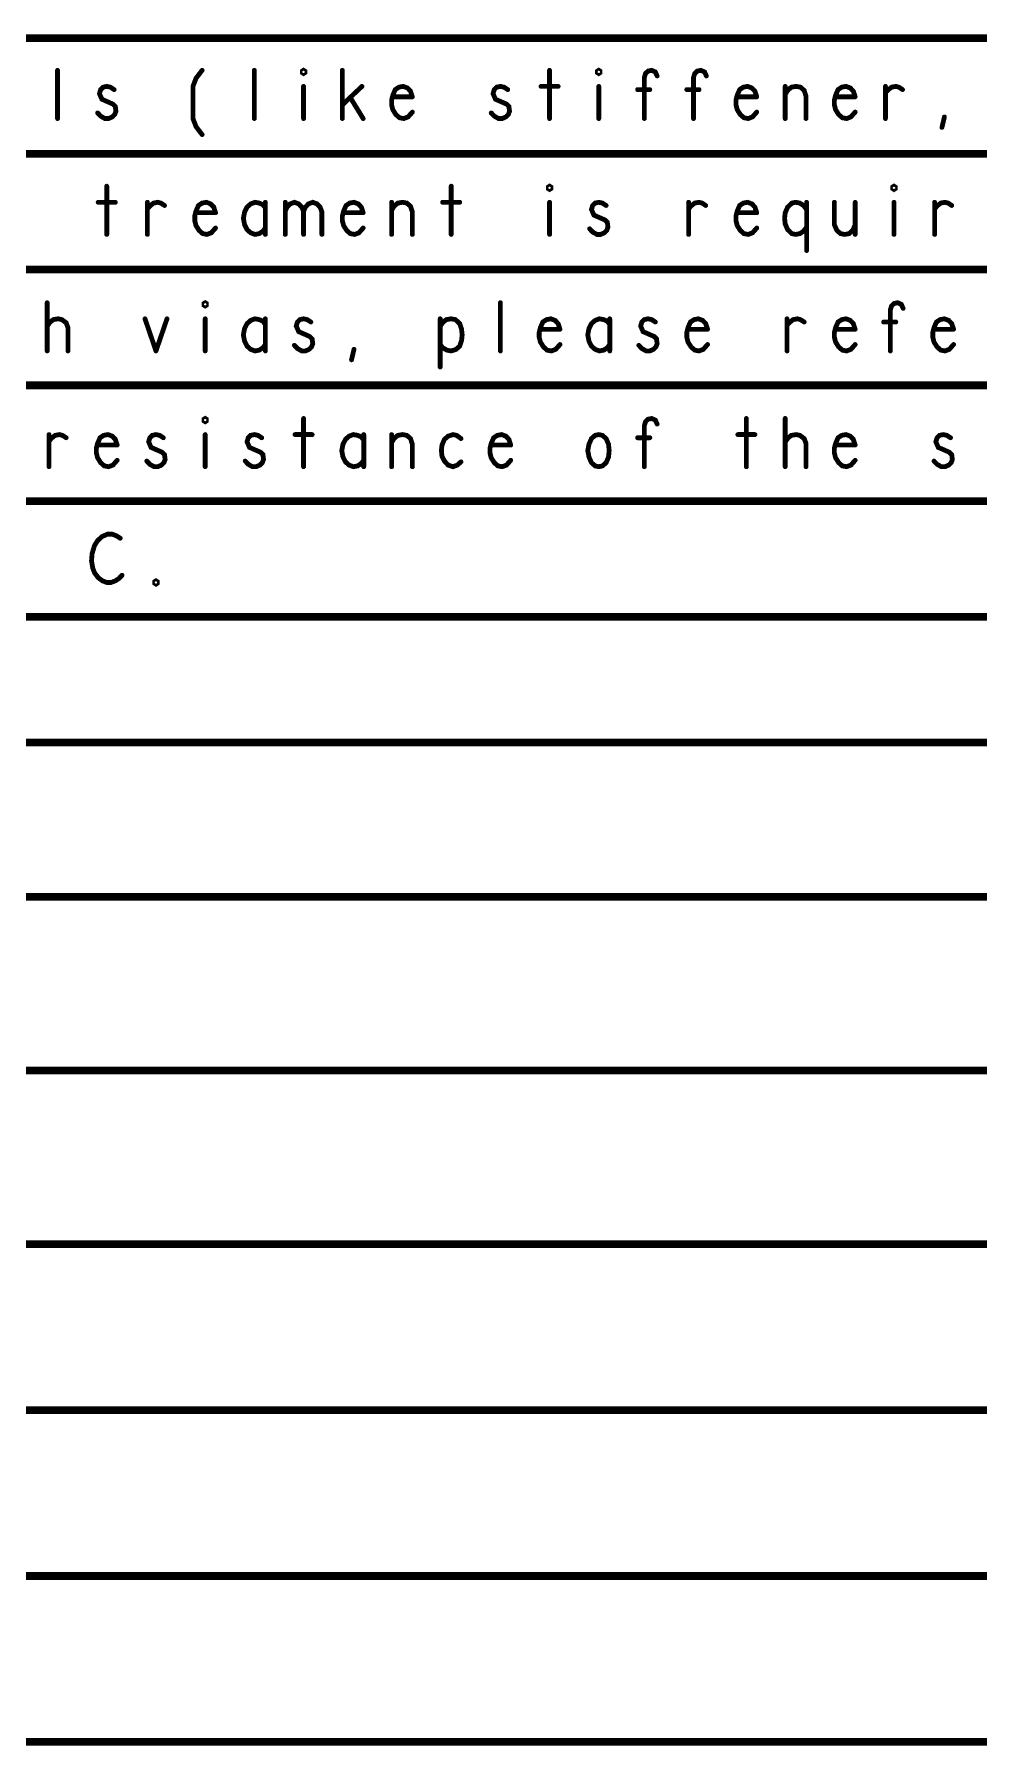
# Model space of a CAD drawing. Header units: millimetres. Extents: x 3362 to 3827, y -139 to 191.
# Drawn here: x 3417.39 to 3442.26, y -37.98 to 7.08 of the extents above; entities that cross this region are included whole.
import ezdxf

# ---------------------------------------------------------------- set-up
doc = ezdxf.new("R2010")
doc.units = ezdxf.units.MM
doc.header["$LTSCALE"] = 23.1
doc.layers.get('0').update_dxf_attribs({"linetype": 'CONTINUOUS'})

# ---------------------------------------------------------------- blocks, each defined once
blk = doc.blocks.new('PAD_R1')
at = {"const_width": 0.5}
blk.add_lwpolyline([(0.25, 0, 1), (-0.25, 0, 1)], format="xyb", close=True, dxfattribs=at)

msp = doc.modelspace()

# ---------------------------------------------------------------- linework, layer by layer
for points, const_width in [([(3393.124, 6.98), (3519.633, 6.98)], 0.203), ([(3418.007, 4.861), (3418.007, 6.131)], 0.127), ([(3421.813, 4.438), (3421.652, 4.65), (3421.572, 4.861), (3421.572, 5.708), (3421.652, 5.92), (3421.813, 6.131)], 0.127), ([(3423.189, 4.861), (3423.189, 6.131)], 0.127), ([(3425.506, 4.861), (3425.506, 6.131)], 0.127), ([(3430.961, 6.131), (3430.961, 4.861)], 0.127), ([(3433.456, 4.861), (3433.456, 5.941), (3433.488, 6.047), (3433.552, 6.11), (3433.649, 6.131), (3433.745, 6.089), (3433.793, 5.983)], 0.127), ([(3434.751, 4.861), (3434.751, 5.941), (3434.783, 6.047), (3434.848, 6.11), (3434.944, 6.131), (3435.041, 6.089), (3435.089, 5.983)], 0.127), ([(3419.061, 5.009), (3419.142, 4.925), (3419.254, 4.861), (3419.351, 4.861), (3419.448, 4.904), (3419.512, 4.967), (3419.544, 5.052), (3419.528, 5.179), (3419.464, 5.242), (3419.174, 5.369), (3419.11, 5.517), (3419.142, 5.623), (3419.206, 5.687), (3419.303, 5.708), (3419.399, 5.687), (3419.496, 5.623)], 0.127), ([(3424.484, 5.708), (3424.484, 4.861)], 0.127), ([(3426.021, 5.708), (3425.506, 5.221)], 0.127), ([(3425.715, 5.412), (3426.053, 4.861)], 0.127), ([(3427.349, 5.433), (3427.3, 5.581), (3427.22, 5.666), (3427.107, 5.708), (3426.995, 5.687), (3426.898, 5.623), (3426.834, 5.475), (3426.802, 5.348), (3426.802, 5.221), (3426.834, 5.094), (3426.914, 4.967), (3427.011, 4.882), (3427.123, 4.861), (3427.236, 4.904), (3427.349, 5.031)], 0.127), ([(3426.834, 5.433), (3427.349, 5.433)], 0.127), ([(3429.425, 5.009), (3429.505, 4.925), (3429.618, 4.861), (3429.714, 4.861), (3429.811, 4.904), (3429.875, 4.967), (3429.907, 5.052), (3429.891, 5.179), (3429.827, 5.242), (3429.537, 5.369), (3429.473, 5.517), (3429.505, 5.623), (3429.569, 5.687), (3429.666, 5.708), (3429.762, 5.687), (3429.859, 5.623)], 0.127), ([(3430.736, 5.708), (3431.187, 5.708)], 0.127), ([(3432.257, 5.708), (3432.257, 4.861)], 0.127), ([(3433.6, 5.623), (3433.279, 5.623)], 0.127), ([(3434.896, 5.623), (3434.574, 5.623)], 0.127), ([(3436.416, 5.433), (3436.368, 5.581), (3436.288, 5.666), (3436.175, 5.708), (3436.062, 5.687), (3435.966, 5.623), (3435.902, 5.475), (3435.869, 5.348), (3435.869, 5.221), (3435.902, 5.094), (3435.982, 4.967), (3436.079, 4.882), (3436.191, 4.861), (3436.304, 4.904), (3436.416, 5.031)], 0.127), ([(3435.902, 5.433), (3436.416, 5.433)], 0.127), ([(3437.165, 5.496), (3437.229, 5.602), (3437.326, 5.687), (3437.454, 5.708), (3437.567, 5.687), (3437.664, 5.602), (3437.712, 5.454), (3437.712, 4.861)], 0.127), ([(3437.165, 4.861), (3437.165, 5.708)], 0.127), ([(3439.007, 5.433), (3438.959, 5.581), (3438.879, 5.666), (3438.766, 5.708), (3438.653, 5.687), (3438.557, 5.623), (3438.492, 5.475), (3438.46, 5.348), (3438.46, 5.221), (3438.492, 5.094), (3438.573, 4.967), (3438.669, 4.882), (3438.782, 4.861), (3438.895, 4.904), (3439.007, 5.031)], 0.127), ([(3438.492, 5.433), (3439.007, 5.433)], 0.127), ([(3439.804, 5.539), (3439.884, 5.623), (3439.965, 5.687), (3440.077, 5.708), (3440.158, 5.687), (3440.254, 5.623)], 0.127), ([(3439.804, 4.861), (3439.804, 5.708)], 0.127), ([(3441.292, 4.628), (3441.357, 4.904)], 0.127), ([(3393.124, 3.932), (3519.633, 3.932)], 0.203), ([(3419.077, 2.656), (3419.528, 2.656)], 0.127), ([(3419.303, 3.08), (3419.303, 1.81)], 0.127), ([(3420.373, 2.487), (3420.453, 2.572), (3420.534, 2.635), (3420.646, 2.656), (3420.727, 2.635), (3420.823, 2.572)], 0.127), ([(3420.373, 1.81), (3420.373, 2.656)], 0.127), ([(3422.167, 2.381), (3422.119, 2.529), (3422.038, 2.614), (3421.926, 2.656), (3421.813, 2.635), (3421.716, 2.572), (3421.652, 2.424), (3421.62, 2.297), (3421.62, 2.17), (3421.652, 2.043), (3421.733, 1.916), (3421.829, 1.831), (3421.942, 1.81), (3422.054, 1.852), (3422.167, 1.979)], 0.127), ([(3423.478, 2.508), (3423.414, 2.593), (3423.318, 2.635), (3423.205, 2.656), (3423.092, 2.614), (3422.996, 2.529), (3422.932, 2.402), (3422.899, 2.233), (3422.932, 2.064), (3422.996, 1.937), (3423.092, 1.852), (3423.205, 1.81), (3423.318, 1.831), (3423.414, 1.894), (3423.478, 1.979)], 0.127), ([(3423.478, 1.81), (3423.478, 2.656)], 0.127), ([(3424.002, 2.424), (3424.05, 2.529), (3424.131, 2.614), (3424.243, 2.656), (3424.356, 2.614), (3424.436, 2.529), (3424.484, 2.424), (3424.484, 1.81)], 0.127), ([(3424.002, 1.81), (3424.002, 2.656)], 0.127), ([(3424.484, 2.424), (3424.533, 2.529), (3424.613, 2.614), (3424.726, 2.656), (3424.838, 2.614), (3424.919, 2.529), (3424.967, 2.402), (3424.967, 1.81)], 0.127), ([(3426.053, 2.381), (3426.005, 2.529), (3425.925, 2.614), (3425.812, 2.656), (3425.699, 2.635), (3425.603, 2.572), (3425.538, 2.424), (3425.506, 2.297), (3425.506, 2.17), (3425.538, 2.043), (3425.619, 1.916), (3425.715, 1.831), (3425.828, 1.81), (3425.941, 1.852), (3426.053, 1.979)], 0.127), ([(3426.802, 2.445), (3426.866, 2.551), (3426.963, 2.635), (3427.091, 2.656), (3427.204, 2.635), (3427.3, 2.551), (3427.349, 2.402), (3427.349, 1.81)], 0.127), ([(3426.802, 1.81), (3426.802, 2.656)], 0.127), ([(3428.145, 2.656), (3428.596, 2.656)], 0.127), ([(3428.371, 3.08), (3428.371, 1.81)], 0.127), ([(3430.961, 2.656), (3430.961, 1.81)], 0.127), ([(3432.015, 1.958), (3432.096, 1.873), (3432.208, 1.81), (3432.305, 1.81), (3432.402, 1.852), (3432.466, 1.916), (3432.498, 2), (3432.482, 2.127), (3432.418, 2.191), (3432.128, 2.318), (3432.064, 2.466), (3432.096, 2.572), (3432.16, 2.635), (3432.257, 2.656), (3432.353, 2.635), (3432.45, 2.572)], 0.127), ([(3434.622, 2.487), (3434.703, 2.572), (3434.783, 2.635), (3434.896, 2.656), (3434.976, 2.635), (3435.073, 2.572)], 0.127), ([(3434.622, 1.81), (3434.622, 2.656)], 0.127), ([(3436.416, 2.381), (3436.368, 2.529), (3436.288, 2.614), (3436.175, 2.656), (3436.062, 2.635), (3435.966, 2.572), (3435.902, 2.424), (3435.869, 2.297), (3435.869, 2.17), (3435.902, 2.043), (3435.982, 1.916), (3436.079, 1.831), (3436.191, 1.81), (3436.304, 1.852), (3436.416, 1.979)], 0.127), ([(3437.728, 2.466), (3437.647, 2.572), (3437.551, 2.635), (3437.438, 2.656), (3437.342, 2.635), (3437.229, 2.529), (3437.165, 2.381), (3437.149, 2.233), (3437.165, 2.085), (3437.229, 1.937), (3437.342, 1.831), (3437.438, 1.81), (3437.551, 1.831), (3437.647, 1.894), (3437.728, 2)], 0.127), ([(3437.728, 1.386), (3437.728, 2.656)], 0.127), ([(3438.46, 2.656), (3438.46, 2.064), (3438.525, 1.916), (3438.621, 1.831), (3438.734, 1.81), (3438.846, 1.831), (3438.943, 1.916), (3439.007, 2.064)], 0.127), ([(3439.007, 1.81), (3439.007, 2.656)], 0.127), ([(3440.029, 2.656), (3440.029, 1.81)], 0.127), ([(3441.099, 2.487), (3441.18, 2.572), (3441.26, 2.635), (3441.373, 2.656), (3441.453, 2.635), (3441.55, 2.572)], 0.127), ([(3441.099, 1.81), (3441.099, 2.656)], 0.127), ([(3421.652, 2.381), (3422.167, 2.381)], 0.127), ([(3425.538, 2.381), (3426.053, 2.381)], 0.127), ([(3435.902, 2.381), (3436.416, 2.381)], 0.127), ([(3393.124, 0.884), (3519.633, 0.884)], 0.203), ([(3417.734, -1.258), (3417.734, 0.012)], 0.127), ([(3429.666, -1.258), (3429.666, 0.012)], 0.127), ([(3439.933, -1.258), (3439.933, -0.179), (3439.965, -0.073), (3440.029, -0.009), (3440.126, 0.012), (3440.222, -0.031), (3440.27, -0.136)], 0.127), ([(3417.734, -0.602), (3417.814, -0.496), (3417.895, -0.433), (3418.023, -0.412), (3418.12, -0.433), (3418.233, -0.517), (3418.281, -0.644), (3418.281, -1.258)], 0.127), ([(3420.309, -0.412), (3420.598, -1.258)], 0.127), ([(3420.598, -1.258), (3420.888, -0.412)], 0.127), ([(3421.894, -0.412), (3421.894, -1.258)], 0.127), ([(3423.478, -0.56), (3423.414, -0.475), (3423.318, -0.433), (3423.205, -0.412), (3423.092, -0.454), (3422.996, -0.539), (3422.932, -0.666), (3422.899, -0.835), (3422.932, -1.004), (3422.996, -1.131), (3423.092, -1.216), (3423.205, -1.258), (3423.318, -1.237), (3423.414, -1.174), (3423.478, -1.089)], 0.127), ([(3423.478, -1.258), (3423.478, -0.412)], 0.127), ([(3424.243, -1.11), (3424.324, -1.195), (3424.436, -1.258), (3424.533, -1.258), (3424.629, -1.216), (3424.693, -1.152), (3424.726, -1.068), (3424.71, -0.941), (3424.645, -0.877), (3424.356, -0.75), (3424.291, -0.602), (3424.324, -0.496), (3424.388, -0.433), (3424.484, -0.412), (3424.581, -0.433), (3424.677, -0.496)], 0.127), ([(3428.081, -0.602), (3428.161, -0.496), (3428.242, -0.433), (3428.371, -0.412), (3428.483, -0.433), (3428.596, -0.539), (3428.644, -0.687), (3428.66, -0.835), (3428.644, -0.983), (3428.596, -1.131), (3428.499, -1.216), (3428.371, -1.258), (3428.258, -1.237), (3428.145, -1.174), (3428.081, -1.089)], 0.127), ([(3428.081, -1.682), (3428.081, -0.412)], 0.127), ([(3431.235, -0.687), (3431.187, -0.539), (3431.106, -0.454), (3430.994, -0.412), (3430.881, -0.433), (3430.784, -0.496), (3430.72, -0.644), (3430.688, -0.771), (3430.688, -0.898), (3430.72, -1.025), (3430.801, -1.152), (3430.897, -1.237), (3431.01, -1.258), (3431.122, -1.216), (3431.235, -1.089)], 0.127), ([(3432.546, -0.56), (3432.482, -0.475), (3432.386, -0.433), (3432.273, -0.412), (3432.16, -0.454), (3432.064, -0.539), (3431.999, -0.666), (3431.967, -0.835), (3431.999, -1.004), (3432.064, -1.131), (3432.16, -1.216), (3432.273, -1.258), (3432.386, -1.237), (3432.482, -1.174), (3432.546, -1.089)], 0.127), ([(3432.546, -1.258), (3432.546, -0.412)], 0.127), ([(3433.311, -1.11), (3433.391, -1.195), (3433.504, -1.258), (3433.6, -1.258), (3433.697, -1.216), (3433.761, -1.152), (3433.793, -1.068), (3433.777, -0.941), (3433.713, -0.877), (3433.423, -0.75), (3433.359, -0.602), (3433.391, -0.496), (3433.456, -0.433), (3433.552, -0.412), (3433.649, -0.433), (3433.745, -0.496)], 0.127), ([(3435.121, -0.687), (3435.073, -0.539), (3434.992, -0.454), (3434.88, -0.412), (3434.767, -0.433), (3434.67, -0.496), (3434.606, -0.644), (3434.574, -0.771), (3434.574, -0.898), (3434.606, -1.025), (3434.687, -1.152), (3434.783, -1.237), (3434.896, -1.258), (3435.008, -1.216), (3435.121, -1.089)], 0.127), ([(3437.213, -0.581), (3437.294, -0.496), (3437.374, -0.433), (3437.487, -0.412), (3437.567, -0.433), (3437.664, -0.496)], 0.127), ([(3437.213, -1.258), (3437.213, -0.412)], 0.127), ([(3439.007, -0.687), (3438.959, -0.539), (3438.879, -0.454), (3438.766, -0.412), (3438.653, -0.433), (3438.557, -0.496), (3438.492, -0.644), (3438.46, -0.771), (3438.46, -0.898), (3438.492, -1.025), (3438.573, -1.152), (3438.669, -1.237), (3438.782, -1.258), (3438.895, -1.216), (3439.007, -1.089)], 0.127), ([(3440.077, -0.496), (3439.756, -0.496)], 0.127), ([(3441.598, -0.687), (3441.55, -0.539), (3441.469, -0.454), (3441.357, -0.412), (3441.244, -0.433), (3441.147, -0.496), (3441.083, -0.644), (3441.051, -0.771), (3441.051, -0.898), (3441.083, -1.025), (3441.164, -1.152), (3441.26, -1.237), (3441.373, -1.258), (3441.485, -1.216), (3441.598, -1.089)], 0.127), ([(3430.72, -0.687), (3431.235, -0.687)], 0.127), ([(3434.606, -0.687), (3435.121, -0.687)], 0.127), ([(3438.492, -0.687), (3439.007, -0.687)], 0.127), ([(3441.083, -0.687), (3441.598, -0.687)], 0.127), ([(3425.747, -1.491), (3425.812, -1.216)], 0.127), ([(3393.124, -2.164), (3519.633, -2.164)], 0.203), ([(3424.484, -3.036), (3424.484, -4.306)], 0.127), ([(3433.456, -4.306), (3433.456, -3.227), (3433.488, -3.121), (3433.552, -3.057), (3433.649, -3.036), (3433.745, -3.079), (3433.793, -3.184)], 0.127), ([(3436.143, -3.036), (3436.143, -4.306)], 0.127), ([(3437.165, -4.306), (3437.165, -3.036)], 0.127), ([(3417.782, -3.629), (3417.863, -3.544), (3417.943, -3.481), (3418.056, -3.46), (3418.136, -3.481), (3418.233, -3.544)], 0.127), ([(3417.782, -4.306), (3417.782, -3.46)], 0.127), ([(3419.576, -3.735), (3419.528, -3.587), (3419.448, -3.502), (3419.335, -3.46), (3419.222, -3.481), (3419.126, -3.544), (3419.061, -3.692), (3419.029, -3.819), (3419.029, -3.946), (3419.061, -4.073), (3419.142, -4.2), (3419.238, -4.285), (3419.351, -4.306), (3419.464, -4.264), (3419.576, -4.137)], 0.127), ([(3420.357, -4.158), (3420.437, -4.243), (3420.55, -4.306), (3420.646, -4.306), (3420.743, -4.264), (3420.807, -4.2), (3420.839, -4.116), (3420.823, -3.989), (3420.759, -3.925), (3420.469, -3.798), (3420.405, -3.65), (3420.437, -3.544), (3420.502, -3.481), (3420.598, -3.46), (3420.695, -3.481), (3420.791, -3.544)], 0.127), ([(3421.894, -3.46), (3421.894, -4.306)], 0.127), ([(3422.948, -4.158), (3423.028, -4.243), (3423.141, -4.306), (3423.237, -4.306), (3423.334, -4.264), (3423.398, -4.2), (3423.43, -4.116), (3423.414, -3.989), (3423.35, -3.925), (3423.06, -3.798), (3422.996, -3.65), (3423.028, -3.544), (3423.092, -3.481), (3423.189, -3.46), (3423.285, -3.481), (3423.382, -3.544)], 0.127), ([(3424.259, -3.46), (3424.71, -3.46)], 0.127), ([(3426.069, -3.608), (3426.005, -3.523), (3425.909, -3.481), (3425.796, -3.46), (3425.683, -3.502), (3425.587, -3.587), (3425.522, -3.714), (3425.49, -3.883), (3425.522, -4.052), (3425.587, -4.179), (3425.683, -4.264), (3425.796, -4.306), (3425.909, -4.285), (3426.005, -4.222), (3426.069, -4.137)], 0.127), ([(3426.069, -4.306), (3426.069, -3.46)], 0.127), ([(3426.802, -3.671), (3426.866, -3.565), (3426.963, -3.481), (3427.091, -3.46), (3427.204, -3.481), (3427.3, -3.565), (3427.349, -3.714), (3427.349, -4.306)], 0.127), ([(3426.802, -4.306), (3426.802, -3.46)], 0.127), ([(3428.628, -3.565), (3428.515, -3.481), (3428.419, -3.46), (3428.29, -3.502), (3428.193, -3.587), (3428.129, -3.735), (3428.113, -3.883), (3428.129, -4.031), (3428.193, -4.158), (3428.29, -4.264), (3428.419, -4.306), (3428.531, -4.264), (3428.628, -4.179)], 0.127), ([(3429.939, -3.735), (3429.891, -3.587), (3429.811, -3.502), (3429.698, -3.46), (3429.585, -3.481), (3429.489, -3.544), (3429.425, -3.692), (3429.392, -3.819), (3429.392, -3.946), (3429.425, -4.073), (3429.505, -4.2), (3429.602, -4.285), (3429.714, -4.306), (3429.827, -4.264), (3429.939, -4.137)], 0.127), ([(3433.6, -3.544), (3433.279, -3.544)], 0.127), ([(3435.918, -3.46), (3436.368, -3.46)], 0.127), ([(3437.165, -3.65), (3437.245, -3.544), (3437.326, -3.481), (3437.454, -3.46), (3437.551, -3.481), (3437.664, -3.565), (3437.712, -3.692), (3437.712, -4.306)], 0.127), ([(3439.007, -3.735), (3438.959, -3.587), (3438.879, -3.502), (3438.766, -3.46), (3438.653, -3.481), (3438.557, -3.544), (3438.492, -3.692), (3438.46, -3.819), (3438.46, -3.946), (3438.492, -4.073), (3438.573, -4.2), (3438.669, -4.285), (3438.782, -4.306), (3438.895, -4.264), (3439.007, -4.137)], 0.127), ([(3441.083, -4.158), (3441.164, -4.243), (3441.276, -4.306), (3441.373, -4.306), (3441.469, -4.264), (3441.534, -4.2), (3441.566, -4.116), (3441.55, -3.989), (3441.485, -3.925), (3441.196, -3.798), (3441.131, -3.65), (3441.164, -3.544), (3441.228, -3.481), (3441.325, -3.46), (3441.421, -3.481), (3441.518, -3.544)], 0.127), ([(3419.061, -3.735), (3419.576, -3.735)], 0.127), ([(3429.425, -3.735), (3429.939, -3.735)], 0.127), ([(3438.492, -3.735), (3439.007, -3.735)], 0.127), ([(3393.124, -5.212), (3519.633, -5.212)], 0.203), ([(3419.657, -6.19), (3419.56, -6.127), (3419.448, -6.084), (3419.319, -6.084), (3419.174, -6.148), (3419.061, -6.254), (3418.981, -6.381), (3418.917, -6.592), (3418.901, -6.783), (3418.933, -6.973), (3418.981, -7.1), (3419.077, -7.227), (3419.19, -7.312), (3419.303, -7.354), (3419.415, -7.354), (3419.528, -7.312), (3419.625, -7.248), (3419.705, -7.164)], 0.127), ([(3393.124, -8.26), (3519.633, -8.26)], 0.203), ([(3393.125, -11.569), (3519.634, -11.569)], 0.203), ([(3393.125, -15.633), (3519.634, -15.633)], 0.203), ([(3393.125, -20.205), (3519.634, -20.205)], 0.203), ([(3393.125, -24.777), (3519.634, -24.777)], 0.203), ([(3393.125, -29.145), (3519.634, -29.145)], 0.203), ([(3393.125, -33.514), (3519.634, -33.514)], 0.203), ([(3393.125, -37.883), (3519.634, -37.883)], 0.203)]:
    msp.add_lwpolyline(points, dxfattribs=dict(const_width=const_width))
at = {"const_width": 0.127}
for points in [[(3424.484, 6.047), (3424.452, 6.068), (3424.452, 6.11), (3424.484, 6.131), (3424.517, 6.11), (3424.517, 6.068)], [(3432.257, 6.047), (3432.224, 6.068), (3432.224, 6.11), (3432.257, 6.131), (3432.289, 6.11), (3432.289, 6.068)], [(3430.961, 2.995), (3430.929, 3.016), (3430.929, 3.059), (3430.961, 3.08), (3430.994, 3.059), (3430.994, 3.016)], [(3440.029, 2.995), (3439.997, 3.016), (3439.997, 3.059), (3440.029, 3.08), (3440.061, 3.059), (3440.061, 3.016)], [(3421.894, -0.073), (3421.861, -0.052), (3421.861, -0.009), (3421.894, 0.012), (3421.926, -0.009), (3421.926, -0.052)], [(3421.894, -3.121), (3421.861, -3.1), (3421.861, -3.057), (3421.894, -3.036), (3421.926, -3.057), (3421.926, -3.1)], [(3432.257, -4.306), (3432.16, -4.285), (3432.064, -4.2), (3431.999, -4.052), (3431.967, -3.883), (3431.999, -3.714), (3432.064, -3.565), (3432.16, -3.481), (3432.257, -3.46), (3432.353, -3.481), (3432.45, -3.565), (3432.514, -3.714), (3432.53, -3.883), (3432.514, -4.052), (3432.45, -4.2), (3432.353, -4.285)], [(3420.598, -7.397), (3420.566, -7.375), (3420.566, -7.333), (3420.598, -7.312), (3420.63, -7.333), (3420.63, -7.375)]]:
    msp.add_lwpolyline(points, close=True, dxfattribs=at)

# ---------------------------------------------------------------- block references
at = {"xscale": 0.127, "yscale": 0.127}
for p in [(3418.007, 6.131), (3421.813, 6.131), (3423.189, 6.131), (3425.506, 6.131), (3430.961, 6.131), (3433.793, 5.983), (3435.089, 5.983), (3419.496, 5.623), (3424.484, 5.708), (3425.715, 5.412), (3426.021, 5.708), (3426.834, 5.433), (3427.349, 5.433), (3427.349, 5.433), (3429.859, 5.623), (3430.736, 5.708), (3431.187, 5.708), (3432.257, 5.708), (3433.279, 5.623), (3433.6, 5.623), (3434.574, 5.623), (3434.896, 5.623), (3435.902, 5.433), (3436.416, 5.433), (3436.416, 5.433), (3437.165, 5.708), (3437.165, 5.496), (3438.492, 5.433), (3439.007, 5.433), (3439.007, 5.433), (3439.804, 5.708), (3439.804, 5.539), (3440.254, 5.623), (3419.061, 5.009), (3425.506, 5.221), (3427.349, 5.031), (3429.425, 5.009), (3436.416, 5.031), (3439.007, 5.031), (3441.357, 4.904), (3418.007, 4.861), (3423.189, 4.861), (3424.484, 4.861), (3425.506, 4.861), (3426.053, 4.861), (3430.961, 4.861), (3432.257, 4.861), (3433.456, 4.861), (3434.751, 4.861), (3437.165, 4.861), (3437.712, 4.861), (3439.804, 4.861), (3441.292, 4.628), (3421.813, 4.438), (3419.077, 2.656), (3419.303, 3.08), (3419.528, 2.656), (3420.373, 2.656), (3423.478, 2.656), (3424.002, 2.656), (3426.802, 2.656), (3428.145, 2.656), (3428.371, 3.08), (3428.596, 2.656), (3430.961, 2.656), (3434.622, 2.656), (3437.728, 2.656), (3438.46, 2.656), (3439.007, 2.656), (3440.029, 2.656), (3441.099, 2.656), (3420.373, 2.487), (3420.823, 2.572), (3421.652, 2.381), (3422.167, 2.381), (3422.167, 2.381), (3423.478, 2.508), (3424.002, 2.424), (3424.484, 2.424), (3425.538, 2.381), (3426.053, 2.381), (3426.053, 2.381), (3426.802, 2.445), (3432.45, 2.572), (3434.622, 2.487), (3435.073, 2.572), (3435.902, 2.381), (3436.416, 2.381), (3436.416, 2.381), (3437.728, 2.466), (3441.099, 2.487), (3441.55, 2.572), (3419.303, 1.81), (3420.373, 1.81), (3422.167, 1.979), (3423.478, 1.979), (3423.478, 1.81), (3424.002, 1.81), (3424.484, 1.81), (3424.967, 1.81), (3426.053, 1.979), (3426.802, 1.81), (3427.349, 1.81), (3428.371, 1.81), (3430.961, 1.81), (3432.015, 1.958), (3434.622, 1.81), (3436.416, 1.979), (3437.728, 2), (3439.007, 2.064), (3439.007, 1.81), (3440.029, 1.81), (3441.099, 1.81), (3437.728, 1.386), (3417.734, 0.012), (3429.666, 0.012), (3420.309, -0.412), (3420.888, -0.412), (3421.894, -0.412), (3423.478, -0.412), (3424.677, -0.496), (3428.081, -0.412), (3432.546, -0.412), (3433.745, -0.496), (3437.213, -0.412), (3437.664, -0.496), (3439.756, -0.496), (3440.077, -0.496), (3440.27, -0.136), (3417.734, -0.602), (3423.478, -0.56), (3428.081, -0.602), (3430.72, -0.687), (3431.235, -0.687), (3431.235, -0.687), (3432.546, -0.56), (3434.606, -0.687), (3435.121, -0.687), (3435.121, -0.687), (3437.213, -0.581), (3438.492, -0.687), (3439.007, -0.687), (3439.007, -0.687), (3441.083, -0.687), (3441.598, -0.687), (3441.598, -0.687), (3417.734, -1.258), (3418.281, -1.258), (3420.598, -1.258), (3420.598, -1.258), (3421.894, -1.258), (3423.478, -1.089), (3423.478, -1.258), (3424.243, -1.11), (3425.812, -1.216), (3428.081, -1.089), (3429.666, -1.258), (3431.235, -1.089), (3432.546, -1.089), (3432.546, -1.258), (3433.311, -1.11), (3435.121, -1.089), (3437.213, -1.258), (3439.007, -1.089), (3439.933, -1.258), (3441.598, -1.089), (3425.747, -1.491), (3428.081, -1.682), (3424.484, -3.036), (3433.793, -3.184), (3436.143, -3.036), (3437.165, -3.036), (3417.782, -3.46), (3417.782, -3.629), (3418.233, -3.544), (3420.791, -3.544), (3421.894, -3.46), (3423.382, -3.544), (3424.259, -3.46), (3424.71, -3.46), (3426.069, -3.46), (3426.069, -3.608), (3426.802, -3.46), (3428.628, -3.565), (3433.279, -3.544), (3433.6, -3.544), (3435.918, -3.46), (3436.368, -3.46), (3437.165, -3.65), (3441.518, -3.544), (3419.061, -3.735), (3419.576, -3.735), (3419.576, -3.735), (3426.802, -3.671), (3429.425, -3.735), (3429.939, -3.735), (3429.939, -3.735), (3438.492, -3.735), (3439.007, -3.735), (3439.007, -3.735), (3417.782, -4.306), (3419.576, -4.137), (3420.357, -4.158), (3421.894, -4.306), (3422.948, -4.158), (3424.484, -4.306), (3426.069, -4.137), (3426.069, -4.306), (3426.802, -4.306), (3427.349, -4.306), (3428.628, -4.179), (3429.939, -4.137), (3433.456, -4.306), (3436.143, -4.306), (3437.165, -4.306), (3437.712, -4.306), (3439.007, -4.137), (3441.083, -4.158), (3419.657, -6.19), (3419.705, -7.164)]:
    msp.add_blockref('PAD_R1', p, dxfattribs=at)

doc.saveas('drawing.dxf')
